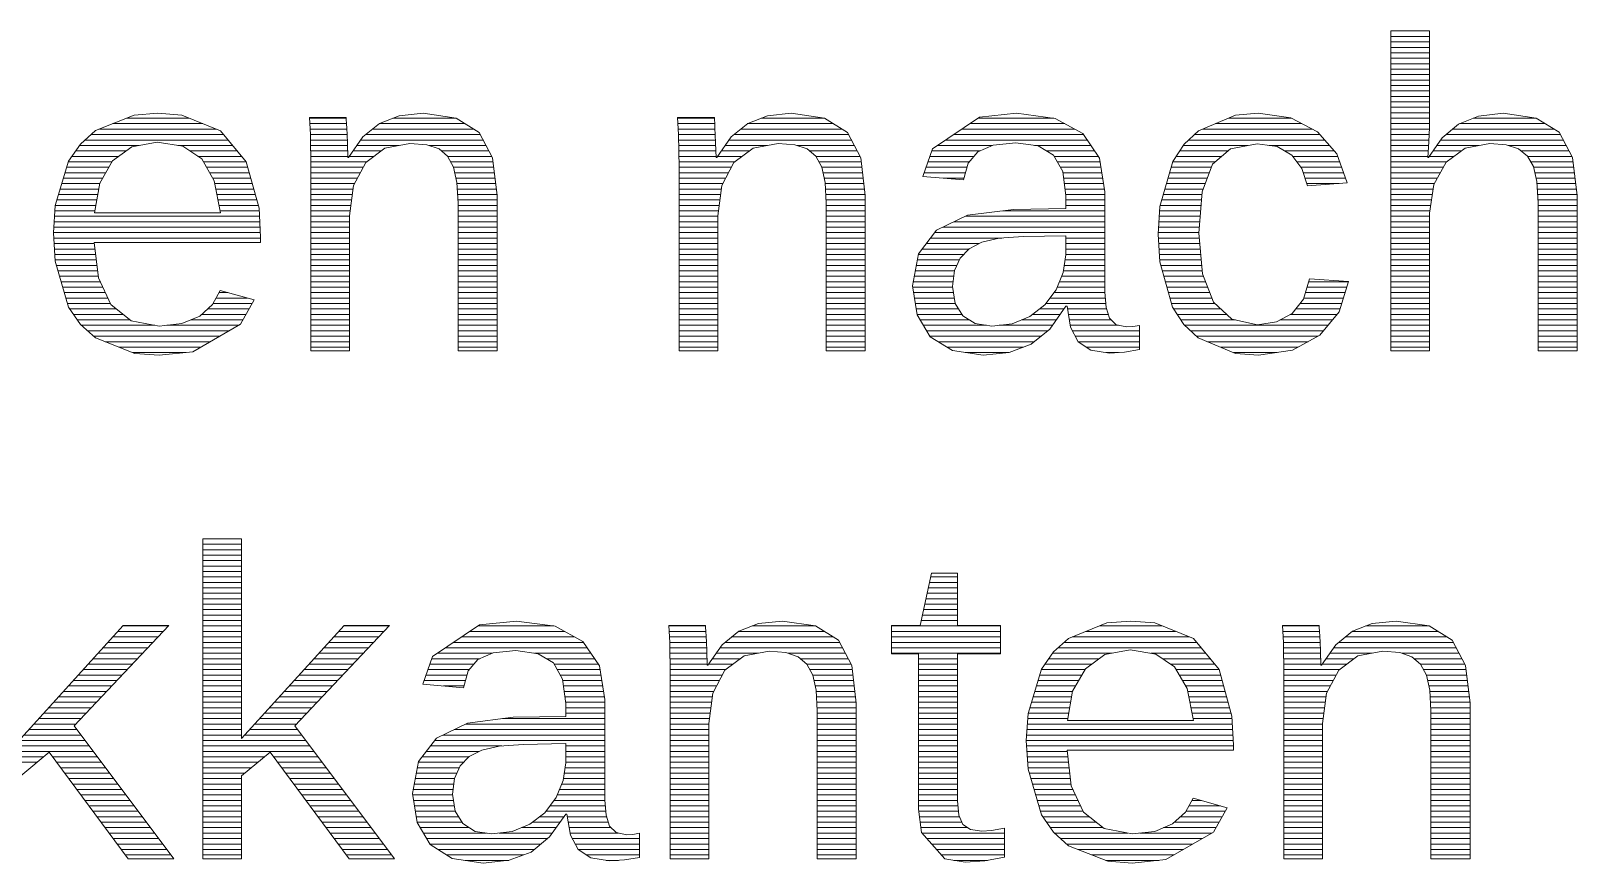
# Model space of a CAD drawing. Header units: millimetres. Extents: x 20 to 410, y 10 to 287.
# Drawn here: x 131.03 to 148.06, y 24.61 to 33.77 of the extents above; entities that cross this region are included whole.
import ezdxf

# ---------------------------------------------------------------- set-up
doc = ezdxf.new("R2010")
doc.units = ezdxf.units.MM
doc.layers.add('TEXT', color=7, linetype='Continuous', lineweight=13)

msp = doc.modelspace()

# ---------------------------------------------------------------- linework, layer by layer
at = {"layer": 'TEXT', "lineweight": 13}
for p, q in [((146.005, 33.772), (146.432, 33.772)), ((146.005, 33.712), (146.432, 33.712)), ((146.005, 33.652), (146.432, 33.652)), ((146.005, 33.592), (146.432, 33.592)), ((146.005, 33.532), (146.432, 33.532)), ((146.005, 33.472), (146.432, 33.472)), ((146.005, 33.412), (146.432, 33.412)), ((146.005, 33.352), (146.432, 33.352)), ((146.005, 33.292), (146.432, 33.292)), ((146.005, 33.232), (146.432, 33.232)), ((146.005, 33.172), (146.432, 33.172)), ((146.005, 33.112), (146.432, 33.112)), ((146.005, 33.052), (146.432, 33.052)), ((146.005, 32.992), (146.432, 32.992)), ((146.005, 32.932), (146.432, 32.932)), ((146.005, 32.872), (146.432, 32.872)), ((131.786, 32.692), (133.074, 32.692)), ((131.936, 32.752), (132.924, 32.752)), ((132.087, 32.812), (132.775, 32.812)), ((134.1, 32.812), (134.504, 32.812)), ((134.104, 32.752), (134.508, 32.752)), ((134.107, 32.692), (134.511, 32.692)), ((134.793, 32.692), (135.91, 32.692)), ((134.866, 32.752), (135.814, 32.752)), ((135.019, 32.812), (135.718, 32.812)), ((138.154, 32.812), (138.557, 32.812)), ((138.157, 32.752), (138.561, 32.752)), ((138.161, 32.692), (138.565, 32.692)), ((138.847, 32.692), (139.964, 32.692)), ((138.92, 32.752), (139.868, 32.752)), ((139.073, 32.812), (139.772, 32.812)), ((141.281, 32.692), (142.524, 32.692)), ((141.37, 32.752), (142.415, 32.752)), ((141.459, 32.812), (142.294, 32.812)), ((143.93, 32.692), (145.14, 32.692)), ((144.073, 32.752), (145.026, 32.752)), ((144.217, 32.812), (144.911, 32.812)), ((146.005, 32.812), (146.431, 32.812)), ((146.005, 32.752), (146.43, 32.752)), ((146.005, 32.692), (146.429, 32.692)), ((146.684, 32.692), (147.802, 32.692)), ((146.761, 32.752), (147.704, 32.752)), ((146.91, 32.812), (147.607, 32.812)), ((131.629, 32.572), (133.203, 32.572)), ((131.695, 32.632), (133.153, 32.632)), ((134.11, 32.632), (134.514, 32.632)), ((134.111, 32.572), (134.516, 32.572)), ((134.664, 32.572), (136.013, 32.572)), ((134.72, 32.632), (135.981, 32.632)), ((138.164, 32.632), (138.567, 32.632)), ((138.165, 32.572), (138.57, 32.572)), ((138.718, 32.572), (140.067, 32.572)), ((138.774, 32.632), (140.035, 32.632)), ((141.103, 32.572), (142.661, 32.572)), ((141.192, 32.632), (142.62, 32.632)), ((143.779, 32.572), (145.277, 32.572)), ((143.842, 32.632), (145.225, 32.632)), ((146.005, 32.632), (146.426, 32.632)), ((146.005, 32.572), (146.424, 32.572)), ((146.554, 32.572), (147.903, 32.572)), ((146.613, 32.632), (147.871, 32.632)), ((131.485, 32.392), (131.999, 32.392)), ((131.527, 32.452), (132.081, 32.452)), ((131.568, 32.512), (132.22, 32.512)), ((132.652, 32.512), (133.253, 32.512)), ((132.781, 32.452), (133.303, 32.452)), ((132.871, 32.392), (133.353, 32.392)), ((134.112, 32.512), (134.518, 32.512)), ((134.112, 32.452), (134.52, 32.452)), ((134.113, 32.392), (134.522, 32.392)), ((134.539, 32.392), (134.809, 32.392)), ((134.581, 32.452), (134.889, 32.452)), ((134.623, 32.512), (135.084, 32.512)), ((135.415, 32.512), (136.045, 32.512)), ((135.551, 32.452), (136.076, 32.452)), ((135.621, 32.392), (136.108, 32.392)), ((138.165, 32.512), (138.572, 32.512)), ((138.166, 32.452), (138.574, 32.452)), ((138.167, 32.392), (138.575, 32.392)), ((138.592, 32.392), (138.863, 32.392)), ((138.634, 32.452), (138.943, 32.452)), ((138.676, 32.512), (139.137, 32.512)), ((139.468, 32.512), (140.098, 32.512)), ((139.605, 32.452), (140.13, 32.452)), ((139.675, 32.392), (140.162, 32.392)), ((140.931, 32.392), (141.415, 32.392)), ((140.952, 32.452), (141.479, 32.452)), ((141.014, 32.512), (141.618, 32.512)), ((142.083, 32.512), (142.701, 32.512)), ((142.214, 32.452), (142.742, 32.452)), ((142.3, 32.392), (142.783, 32.392)), ((143.641, 32.392), (144.143, 32.392)), ((143.681, 32.452), (144.214, 32.452)), ((143.72, 32.512), (144.435, 32.512)), ((144.664, 32.512), (145.329, 32.512)), ((144.835, 32.452), (145.381, 32.452)), ((144.927, 32.392), (145.42, 32.392)), ((146.005, 32.512), (146.421, 32.512)), ((146.005, 32.452), (146.418, 32.452)), ((146.005, 32.392), (146.414, 32.392)), ((146.429, 32.392), (146.702, 32.392)), ((146.471, 32.452), (146.783, 32.452)), ((146.513, 32.512), (146.975, 32.512)), ((147.3, 32.512), (147.935, 32.512)), ((147.439, 32.452), (147.967, 32.452)), ((147.512, 32.392), (148, 32.392)), ((131.409, 32.212), (131.856, 32.212)), ((131.428, 32.272), (131.89, 32.272)), ((131.446, 32.332), (131.924, 32.332)), ((132.931, 32.332), (133.402, 32.332)), ((132.965, 32.272), (133.419, 32.272)), ((133, 32.212), (133.435, 32.212)), ((134.114, 32.332), (134.729, 32.332)), ((134.114, 32.272), (134.691, 32.272)), ((134.114, 32.212), (134.659, 32.212)), ((135.653, 32.332), (136.121, 32.332)), ((135.685, 32.272), (136.128, 32.272)), ((135.698, 32.212), (136.135, 32.212)), ((138.167, 32.332), (138.783, 32.332)), ((138.168, 32.272), (138.745, 32.272)), ((138.168, 32.212), (138.713, 32.212)), ((139.707, 32.332), (140.175, 32.332)), ((139.738, 32.272), (140.182, 32.272)), ((139.752, 32.212), (140.189, 32.212)), ((140.868, 32.212), (141.323, 32.212)), ((140.889, 32.272), (141.34, 32.272)), ((140.91, 32.332), (141.366, 32.332)), ((142.333, 32.332), (142.803, 32.332)), ((142.367, 32.272), (142.813, 32.272)), ((142.394, 32.212), (142.823, 32.212)), ((143.568, 32.212), (144.006, 32.212)), ((143.586, 32.272), (144.029, 32.272)), ((143.603, 32.332), (144.073, 32.332)), ((144.972, 32.332), (145.442, 32.332)), ((145.016, 32.272), (145.463, 32.272)), ((145.041, 32.212), (145.485, 32.212)), ((146.005, 32.332), (146.621, 32.332)), ((146.005, 32.272), (146.583, 32.272)), ((146.005, 32.212), (146.55, 32.212)), ((147.546, 32.332), (148.012, 32.332)), ((147.577, 32.272), (148.019, 32.272)), ((147.591, 32.212), (148.026, 32.212)), ((131.354, 32.032), (131.779, 32.032)), ((131.373, 32.092), (131.789, 32.092)), ((131.391, 32.152), (131.822, 32.152)), ((133.034, 32.152), (133.452, 32.152)), ((133.056, 32.092), (133.468, 32.092)), ((133.068, 32.032), (133.485, 32.032)), ((134.114, 32.152), (134.628, 32.152)), ((134.114, 32.092), (134.596, 32.092)), ((134.114, 32.032), (134.58, 32.032)), ((135.712, 32.152), (136.142, 32.152)), ((135.723, 32.092), (136.15, 32.092)), ((135.726, 32.032), (136.157, 32.032)), ((138.168, 32.152), (138.681, 32.152)), ((138.168, 32.092), (138.65, 32.092)), ((138.168, 32.032), (138.634, 32.032)), ((139.765, 32.152), (140.196, 32.152)), ((139.777, 32.092), (140.203, 32.092)), ((139.78, 32.032), (140.21, 32.032)), ((141.079, 32.152), (141.306, 32.152)), ((142.402, 32.152), (142.832, 32.152)), ((142.409, 32.092), (142.842, 32.092)), ((142.417, 32.032), (142.852, 32.032)), ((143.516, 32.032), (143.939, 32.032)), ((143.534, 32.092), (143.961, 32.092)), ((143.551, 32.152), (143.984, 32.152)), ((145.06, 32.152), (145.506, 32.152)), ((145.078, 32.092), (145.437, 32.092)), ((146.005, 32.152), (146.516, 32.152)), ((146.005, 32.092), (146.483, 32.092)), ((146.005, 32.032), (146.47, 32.032)), ((147.605, 32.152), (148.033, 32.152)), ((147.614, 32.092), (148.04, 32.092)), ((147.618, 32.032), (148.047, 32.032)), ((131.299, 31.852), (131.748, 31.852)), ((131.318, 31.912), (131.758, 31.912)), ((131.336, 31.972), (131.769, 31.972)), ((133.08, 31.972), (133.502, 31.972)), ((133.092, 31.912), (133.518, 31.912)), ((133.104, 31.852), (133.535, 31.852)), ((134.114, 31.972), (134.572, 31.972)), ((134.114, 31.912), (134.564, 31.912)), ((134.114, 31.852), (134.556, 31.852)), ((135.73, 31.972), (136.164, 31.972)), ((135.733, 31.912), (136.165, 31.912)), ((135.735, 31.852), (136.165, 31.852)), ((138.168, 31.972), (138.626, 31.972)), ((138.168, 31.912), (138.618, 31.912)), ((138.168, 31.852), (138.61, 31.852)), ((139.784, 31.972), (140.217, 31.972)), ((139.787, 31.912), (140.219, 31.912)), ((139.789, 31.852), (140.219, 31.852)), ((142.424, 31.972), (142.857, 31.972)), ((142.426, 31.912), (142.857, 31.912)), ((142.426, 31.852), (142.857, 31.852)), ((143.465, 31.852), (143.915, 31.852)), ((143.482, 31.912), (143.92, 31.912)), ((143.499, 31.972), (143.925, 31.972)), ((146.005, 31.972), (146.461, 31.972)), ((146.005, 31.912), (146.453, 31.912)), ((146.005, 31.852), (146.444, 31.852)), ((147.621, 31.972), (148.054, 31.972)), ((147.624, 31.912), (148.056, 31.912)), ((147.626, 31.852), (148.056, 31.852)), ((131.288, 31.672), (133.552, 31.672)), ((131.292, 31.732), (133.548, 31.732)), ((131.295, 31.792), (131.737, 31.792)), ((133.116, 31.792), (133.545, 31.792)), ((134.114, 31.792), (134.548, 31.792)), ((134.114, 31.732), (134.541, 31.732)), ((134.114, 31.672), (134.541, 31.672)), ((135.735, 31.792), (136.165, 31.792)), ((135.735, 31.732), (136.165, 31.732)), ((135.735, 31.672), (136.165, 31.672)), ((138.168, 31.792), (138.602, 31.792)), ((138.168, 31.732), (138.595, 31.732)), ((138.168, 31.672), (138.595, 31.672)), ((139.789, 31.792), (140.219, 31.792)), ((139.789, 31.732), (140.219, 31.732)), ((139.789, 31.672), (140.219, 31.672)), ((141.197, 31.672), (142.857, 31.672)), ((141.323, 31.732), (142.857, 31.732)), ((141.732, 31.792), (142.857, 31.792)), ((143.452, 31.672), (143.9, 31.672)), ((143.455, 31.732), (143.905, 31.732)), ((143.459, 31.792), (143.91, 31.792)), ((146.005, 31.792), (146.436, 31.792)), ((146.005, 31.732), (146.432, 31.732)), ((146.005, 31.672), (146.432, 31.672)), ((147.626, 31.792), (148.056, 31.792)), ((147.626, 31.732), (148.056, 31.732)), ((147.626, 31.672), (148.056, 31.672)), ((131.28, 31.552), (133.558, 31.552)), ((131.284, 31.612), (133.555, 31.612)), ((134.114, 31.612), (134.541, 31.612)), ((134.114, 31.552), (134.541, 31.552)), ((135.735, 31.612), (136.165, 31.612)), ((135.735, 31.552), (136.165, 31.552)), ((138.168, 31.612), (138.595, 31.612)), ((138.168, 31.552), (138.595, 31.552)), ((139.789, 31.612), (140.219, 31.612)), ((139.789, 31.552), (140.219, 31.552)), ((140.982, 31.552), (142.857, 31.552)), ((141.072, 31.612), (142.857, 31.612)), ((143.445, 31.552), (143.89, 31.552)), ((143.448, 31.612), (143.895, 31.612)), ((146.005, 31.612), (146.432, 31.612)), ((146.005, 31.552), (146.432, 31.552)), ((147.626, 31.612), (148.056, 31.612)), ((147.626, 31.552), (148.056, 31.552)), ((131.284, 31.492), (133.561, 31.492)), ((131.287, 31.432), (131.731, 31.432)), ((131.291, 31.372), (131.738, 31.372)), ((134.114, 31.492), (134.541, 31.492)), ((134.114, 31.432), (134.541, 31.432)), ((134.114, 31.372), (134.541, 31.372)), ((135.735, 31.492), (136.165, 31.492)), ((135.735, 31.432), (136.165, 31.432)), ((135.735, 31.372), (136.165, 31.372)), ((138.168, 31.492), (138.595, 31.492)), ((138.168, 31.432), (138.595, 31.432)), ((138.168, 31.372), (138.595, 31.372)), ((139.789, 31.492), (140.219, 31.492)), ((139.789, 31.432), (140.219, 31.432)), ((139.789, 31.372), (140.219, 31.372)), ((140.846, 31.372), (141.362, 31.372)), ((140.891, 31.432), (141.474, 31.432)), ((140.937, 31.492), (141.723, 31.492)), ((142.426, 31.492), (142.857, 31.492)), ((142.426, 31.432), (142.857, 31.432)), ((142.426, 31.372), (142.857, 31.372)), ((143.446, 31.492), (143.894, 31.492)), ((143.45, 31.432), (143.9, 31.432)), ((143.453, 31.372), (143.905, 31.372)), ((146.005, 31.492), (146.432, 31.492)), ((146.005, 31.432), (146.432, 31.432)), ((146.005, 31.372), (146.432, 31.372)), ((147.626, 31.492), (148.056, 31.492)), ((147.626, 31.432), (148.056, 31.432)), ((147.626, 31.372), (148.056, 31.372)), ((131.294, 31.312), (131.745, 31.312)), ((131.298, 31.252), (131.752, 31.252)), ((131.312, 31.192), (131.759, 31.192)), ((134.114, 31.312), (134.541, 31.312)), ((134.114, 31.252), (134.541, 31.252)), ((134.114, 31.192), (134.541, 31.192)), ((135.735, 31.312), (136.165, 31.312)), ((135.735, 31.252), (136.165, 31.252)), ((135.735, 31.192), (136.165, 31.192)), ((138.168, 31.312), (138.595, 31.312)), ((138.168, 31.252), (138.595, 31.252)), ((138.168, 31.192), (138.595, 31.192)), ((139.789, 31.312), (140.219, 31.312)), ((139.789, 31.252), (140.219, 31.252)), ((139.789, 31.192), (140.219, 31.192)), ((140.782, 31.192), (141.227, 31.192)), ((140.793, 31.252), (141.254, 31.252)), ((140.805, 31.312), (141.303, 31.312)), ((142.41, 31.192), (142.857, 31.192)), ((142.419, 31.252), (142.857, 31.252)), ((142.426, 31.312), (142.857, 31.312)), ((143.457, 31.312), (143.911, 31.312)), ((143.46, 31.252), (143.916, 31.252)), ((143.472, 31.192), (143.921, 31.192)), ((146.005, 31.312), (146.432, 31.312)), ((146.005, 31.252), (146.432, 31.252)), ((146.005, 31.192), (146.432, 31.192)), ((147.626, 31.312), (148.056, 31.312)), ((147.626, 31.252), (148.056, 31.252)), ((147.626, 31.192), (148.056, 31.192)), ((131.33, 31.132), (131.766, 31.132)), ((131.347, 31.072), (131.773, 31.072)), ((131.365, 31.012), (131.794, 31.012)), ((134.114, 31.132), (134.541, 31.132)), ((134.114, 31.072), (134.541, 31.072)), ((134.114, 31.012), (134.541, 31.012)), ((135.735, 31.132), (136.165, 31.132)), ((135.735, 31.072), (136.165, 31.072)), ((135.735, 31.012), (136.165, 31.012)), ((138.168, 31.132), (138.595, 31.132)), ((138.168, 31.072), (138.595, 31.072)), ((138.168, 31.012), (138.595, 31.012)), ((139.789, 31.132), (140.219, 31.132)), ((139.789, 31.072), (140.219, 31.072)), ((139.789, 31.012), (140.219, 31.012)), ((140.749, 31.012), (141.186, 31.012)), ((140.76, 31.072), (141.193, 31.072)), ((140.771, 31.132), (141.2, 31.132)), ((142.358, 31.012), (142.857, 31.012)), ((142.383, 31.072), (142.857, 31.072)), ((142.402, 31.132), (142.857, 31.132)), ((143.489, 31.132), (143.927, 31.132)), ((143.506, 31.072), (143.94, 31.072)), ((143.523, 31.012), (143.963, 31.012)), ((145.099, 31.012), (145.539, 31.012)), ((146.005, 31.132), (146.432, 31.132)), ((146.005, 31.072), (146.432, 31.072)), ((146.005, 31.012), (146.432, 31.012)), ((147.626, 31.132), (148.056, 31.132)), ((147.626, 31.072), (148.056, 31.072)), ((147.626, 31.012), (148.056, 31.012)), ((131.383, 30.952), (131.822, 30.952)), ((131.401, 30.892), (131.85, 30.892)), ((131.418, 30.832), (131.879, 30.832)), ((133.071, 30.832), (133.416, 30.832)), ((133.104, 30.892), (133.205, 30.892)), ((134.114, 30.952), (134.541, 30.952)), ((134.114, 30.892), (134.541, 30.892)), ((134.114, 30.832), (134.541, 30.832)), ((135.735, 30.952), (136.165, 30.952)), ((135.735, 30.892), (136.165, 30.892)), ((135.735, 30.832), (136.165, 30.832)), ((138.168, 30.952), (138.595, 30.952)), ((138.168, 30.892), (138.595, 30.892)), ((138.168, 30.832), (138.595, 30.832)), ((139.789, 30.952), (140.219, 30.952)), ((139.789, 30.892), (140.219, 30.892)), ((139.789, 30.832), (140.219, 30.832)), ((140.743, 30.952), (141.181, 30.952)), ((140.752, 30.892), (141.19, 30.892)), ((140.761, 30.832), (141.199, 30.832)), ((142.252, 30.832), (142.862, 30.832)), ((142.297, 30.892), (142.858, 30.892)), ((142.333, 30.952), (142.857, 30.952)), ((143.54, 30.952), (143.987, 30.952)), ((143.558, 30.892), (144.01, 30.892)), ((143.575, 30.832), (144.033, 30.832)), ((145.046, 30.832), (145.483, 30.832)), ((145.064, 30.892), (145.501, 30.892)), ((145.081, 30.952), (145.52, 30.952)), ((146.005, 30.952), (146.432, 30.952)), ((146.005, 30.892), (146.432, 30.892)), ((146.005, 30.832), (146.432, 30.832)), ((147.626, 30.952), (148.056, 30.952)), ((147.626, 30.892), (148.056, 30.892)), ((147.626, 30.832), (148.056, 30.832)), ((131.436, 30.772), (131.907, 30.772)), ((131.461, 30.712), (131.975, 30.712)), ((131.502, 30.652), (132.05, 30.652)), ((132.91, 30.652), (133.402, 30.652)), ((132.977, 30.712), (133.436, 30.712)), ((133.038, 30.772), (133.47, 30.772)), ((134.114, 30.772), (134.541, 30.772)), ((134.114, 30.712), (134.541, 30.712)), ((134.114, 30.652), (134.541, 30.652)), ((135.735, 30.772), (136.165, 30.772)), ((135.735, 30.712), (136.165, 30.712)), ((135.735, 30.652), (136.165, 30.652)), ((138.168, 30.772), (138.595, 30.772)), ((138.168, 30.712), (138.595, 30.712)), ((138.168, 30.652), (138.595, 30.652)), ((139.789, 30.772), (140.219, 30.772)), ((139.789, 30.712), (140.219, 30.712)), ((139.789, 30.652), (140.219, 30.652)), ((140.77, 30.772), (141.209, 30.772)), ((140.779, 30.712), (141.246, 30.712)), ((140.789, 30.652), (141.282, 30.652)), ((142.061, 30.652), (142.363, 30.652)), ((142.138, 30.712), (142.405, 30.712)), ((142.207, 30.772), (142.867, 30.772)), ((142.444, 30.712), (142.875, 30.712)), ((142.454, 30.652), (142.894, 30.652)), ((143.592, 30.772), (144.066, 30.772)), ((143.616, 30.712), (144.132, 30.712)), ((143.655, 30.652), (144.197, 30.652)), ((144.9, 30.652), (145.412, 30.652)), ((144.958, 30.712), (145.445, 30.712)), ((145.005, 30.772), (145.464, 30.772)), ((146.005, 30.772), (146.432, 30.772)), ((146.005, 30.712), (146.432, 30.712)), ((146.005, 30.652), (146.432, 30.652)), ((147.626, 30.772), (148.056, 30.772)), ((147.626, 30.712), (148.056, 30.712)), ((147.626, 30.652), (148.056, 30.652)), ((131.543, 30.592), (132.125, 30.592)), ((131.589, 30.532), (132.397, 30.532)), ((131.656, 30.472), (133.216, 30.472)), ((132.53, 30.532), (133.319, 30.532)), ((132.792, 30.592), (133.368, 30.592)), ((134.114, 30.592), (134.541, 30.592)), ((134.114, 30.532), (134.541, 30.532)), ((134.114, 30.472), (134.541, 30.472)), ((135.735, 30.592), (136.165, 30.592)), ((135.735, 30.532), (136.165, 30.532)), ((135.735, 30.472), (136.165, 30.472)), ((138.168, 30.592), (138.595, 30.592)), ((138.168, 30.532), (138.595, 30.532)), ((138.168, 30.472), (138.595, 30.472)), ((139.789, 30.592), (140.219, 30.592)), ((139.789, 30.532), (140.219, 30.532)), ((139.789, 30.472), (140.219, 30.472)), ((140.823, 30.592), (141.363, 30.592)), ((140.859, 30.532), (141.552, 30.532)), ((140.895, 30.472), (142.227, 30.472)), ((141.692, 30.532), (142.278, 30.532)), ((141.94, 30.592), (142.321, 30.592)), ((142.464, 30.592), (142.925, 30.592)), ((142.474, 30.532), (143.006, 30.532)), ((142.498, 30.472), (143.237, 30.472)), ((143.695, 30.592), (144.295, 30.592)), ((143.738, 30.532), (145.313, 30.532)), ((143.802, 30.472), (145.264, 30.472)), ((144.788, 30.592), (145.363, 30.592)), ((146.005, 30.592), (146.432, 30.592)), ((146.005, 30.532), (146.432, 30.532)), ((146.005, 30.472), (146.432, 30.472)), ((147.626, 30.592), (148.056, 30.592)), ((147.626, 30.532), (148.056, 30.532)), ((147.626, 30.472), (148.056, 30.472)), ((131.723, 30.412), (133.113, 30.412)), ((131.849, 30.352), (133.01, 30.352)), ((134.114, 30.412), (134.541, 30.412)), ((134.114, 30.352), (134.541, 30.352)), ((135.735, 30.412), (136.165, 30.412)), ((135.735, 30.352), (136.165, 30.352)), ((138.168, 30.412), (138.595, 30.412)), ((138.168, 30.352), (138.595, 30.352)), ((139.789, 30.412), (140.219, 30.412)), ((139.789, 30.352), (140.219, 30.352)), ((140.931, 30.412), (142.153, 30.412)), ((141.021, 30.352), (142.079, 30.352)), ((142.53, 30.412), (143.237, 30.412)), ((142.561, 30.352), (143.237, 30.352)), ((143.865, 30.412), (145.204, 30.412)), ((143.985, 30.352), (145.095, 30.352)), ((146.005, 30.412), (146.432, 30.412)), ((146.005, 30.352), (146.432, 30.352)), ((147.626, 30.412), (148.056, 30.412)), ((147.626, 30.352), (148.056, 30.352)), ((132.002, 30.292), (132.906, 30.292)), ((132.155, 30.232), (132.739, 30.232)), ((134.114, 30.292), (134.541, 30.292)), ((135.735, 30.292), (136.165, 30.292)), ((138.168, 30.292), (138.595, 30.292)), ((139.789, 30.292), (140.219, 30.292)), ((141.116, 30.292), (141.96, 30.292)), ((141.318, 30.232), (141.799, 30.232)), ((142.651, 30.292), (143.237, 30.292)), ((142.87, 30.232), (143.007, 30.232)), ((144.13, 30.292), (144.986, 30.292)), ((144.275, 30.232), (144.752, 30.232)), ((146.005, 30.292), (146.432, 30.292)), ((147.626, 30.292), (148.056, 30.292)), ((132.925, 28.182), (133.353, 28.182)), ((132.925, 28.122), (133.353, 28.122)), ((132.925, 28.062), (133.353, 28.062)), ((132.925, 28.002), (133.353, 28.002)), ((132.925, 27.942), (133.353, 27.942)), ((132.925, 27.882), (133.353, 27.882)), ((132.925, 27.822), (133.353, 27.822)), ((132.925, 27.762), (133.353, 27.762)), ((140.939, 27.762), (141.233, 27.762)), ((132.925, 27.702), (133.353, 27.702)), ((132.925, 27.642), (133.353, 27.642)), ((132.925, 27.582), (133.353, 27.582)), ((140.899, 27.582), (141.233, 27.582)), ((140.913, 27.642), (141.233, 27.642)), ((140.926, 27.702), (141.233, 27.702)), ((132.925, 27.522), (133.353, 27.522)), ((132.925, 27.462), (133.353, 27.462)), ((140.873, 27.462), (141.233, 27.462)), ((140.886, 27.522), (141.233, 27.522)), ((132.925, 27.402), (133.353, 27.402)), ((132.925, 27.342), (133.353, 27.342)), ((132.925, 27.282), (133.353, 27.282)), ((140.834, 27.282), (141.233, 27.282)), ((140.847, 27.342), (141.233, 27.342)), ((140.86, 27.402), (141.233, 27.402)), ((131.936, 27.102), (132.432, 27.102)), ((131.99, 27.162), (132.489, 27.162)), ((132.044, 27.222), (132.545, 27.222)), ((132.925, 27.222), (133.353, 27.222)), ((132.925, 27.162), (133.353, 27.162)), ((132.925, 27.102), (133.353, 27.102)), ((134.366, 27.102), (134.863, 27.102)), ((134.421, 27.162), (134.919, 27.162)), ((134.475, 27.222), (134.976, 27.222)), ((135.776, 27.102), (137.019, 27.102)), ((135.865, 27.162), (136.909, 27.162)), ((135.954, 27.222), (136.789, 27.222)), ((138.055, 27.222), (138.459, 27.222)), ((138.059, 27.162), (138.463, 27.162)), ((138.062, 27.102), (138.466, 27.102)), ((138.748, 27.102), (139.865, 27.102)), ((138.821, 27.162), (139.769, 27.162)), ((138.974, 27.222), (139.673, 27.222)), ((140.509, 27.222), (141.707, 27.222)), ((140.509, 27.162), (141.707, 27.162)), ((140.509, 27.102), (141.707, 27.102)), ((142.498, 27.102), (143.785, 27.102)), ((142.648, 27.162), (143.636, 27.162)), ((142.799, 27.222), (143.487, 27.222)), ((144.812, 27.222), (145.216, 27.222)), ((144.815, 27.162), (145.22, 27.162)), ((144.819, 27.102), (145.223, 27.102)), ((145.505, 27.102), (146.622, 27.102)), ((145.578, 27.162), (146.526, 27.162)), ((145.731, 27.222), (146.43, 27.222)), ((131.773, 26.922), (132.262, 26.922)), ((131.827, 26.982), (132.319, 26.982)), ((131.881, 27.042), (132.375, 27.042)), ((132.925, 27.042), (133.353, 27.042)), ((132.925, 26.982), (133.353, 26.982)), ((132.925, 26.922), (133.353, 26.922)), ((134.203, 26.922), (134.693, 26.922)), ((134.258, 26.982), (134.749, 26.982)), ((134.312, 27.042), (134.806, 27.042)), ((135.509, 26.922), (136.112, 26.922)), ((135.598, 26.982), (137.156, 26.982)), ((135.687, 27.042), (137.115, 27.042)), ((136.578, 26.922), (137.196, 26.922)), ((138.065, 27.042), (138.469, 27.042)), ((138.066, 26.982), (138.471, 26.982)), ((138.067, 26.922), (138.473, 26.922)), ((138.578, 26.922), (139.039, 26.922)), ((138.619, 26.982), (139.968, 26.982)), ((138.675, 27.042), (139.936, 27.042)), ((139.37, 26.922), (140, 26.922)), ((140.509, 27.042), (141.707, 27.042)), ((140.509, 26.982), (141.707, 26.982)), ((140.509, 26.922), (141.707, 26.922)), ((142.28, 26.922), (142.932, 26.922)), ((142.341, 26.982), (143.915, 26.982)), ((142.407, 27.042), (143.865, 27.042)), ((143.364, 26.922), (143.965, 26.922)), ((144.822, 27.042), (145.226, 27.042)), ((144.823, 26.982), (145.228, 26.982)), ((144.824, 26.922), (145.23, 26.922)), ((145.334, 26.922), (145.796, 26.922)), ((145.376, 26.982), (146.725, 26.982)), ((145.432, 27.042), (146.693, 27.042)), ((146.126, 26.922), (146.757, 26.922)), ((131.61, 26.742), (132.092, 26.742)), ((131.664, 26.802), (132.149, 26.802)), ((131.719, 26.862), (132.206, 26.862)), ((132.925, 26.862), (133.353, 26.862)), ((132.925, 26.802), (133.353, 26.802)), ((132.925, 26.742), (133.353, 26.742)), ((134.041, 26.742), (134.523, 26.742)), ((134.095, 26.802), (134.579, 26.802)), ((134.149, 26.862), (134.636, 26.862)), ((135.405, 26.742), (135.861, 26.742)), ((135.426, 26.802), (135.91, 26.802)), ((135.446, 26.862), (135.974, 26.862)), ((136.708, 26.862), (137.237, 26.862)), ((136.795, 26.802), (137.277, 26.802)), ((136.828, 26.742), (137.298, 26.742)), ((138.067, 26.862), (138.475, 26.862)), ((138.068, 26.802), (138.477, 26.802)), ((138.068, 26.742), (138.684, 26.742)), ((138.494, 26.802), (138.764, 26.802)), ((138.536, 26.862), (138.844, 26.862)), ((139.506, 26.862), (140.031, 26.862)), ((139.576, 26.802), (140.063, 26.802)), ((139.608, 26.742), (140.076, 26.742)), ((140.806, 26.862), (141.233, 26.862)), ((140.806, 26.802), (141.233, 26.802)), ((140.806, 26.742), (141.233, 26.742)), ((142.158, 26.742), (142.636, 26.742)), ((142.197, 26.802), (142.711, 26.802)), ((142.239, 26.862), (142.793, 26.862)), ((143.493, 26.862), (144.015, 26.862)), ((143.583, 26.802), (144.065, 26.802)), ((143.643, 26.742), (144.114, 26.742)), ((144.824, 26.862), (145.232, 26.862)), ((144.825, 26.802), (145.234, 26.802)), ((144.825, 26.742), (145.441, 26.742)), ((145.251, 26.802), (145.521, 26.802)), ((145.293, 26.862), (145.601, 26.862)), ((146.263, 26.862), (146.788, 26.862)), ((146.333, 26.802), (146.82, 26.802)), ((146.365, 26.742), (146.833, 26.742)), ((131.447, 26.562), (131.922, 26.562)), ((131.501, 26.622), (131.979, 26.622)), ((131.556, 26.682), (132.036, 26.682)), ((132.925, 26.682), (133.353, 26.682)), ((132.925, 26.622), (133.353, 26.622)), ((132.925, 26.562), (133.353, 26.562)), ((133.878, 26.562), (134.353, 26.562)), ((133.932, 26.622), (134.409, 26.622)), ((133.986, 26.682), (134.466, 26.682)), ((135.363, 26.622), (135.818, 26.622)), ((135.384, 26.682), (135.835, 26.682)), ((135.574, 26.562), (135.801, 26.562)), ((136.861, 26.682), (137.307, 26.682)), ((136.889, 26.622), (137.317, 26.622)), ((136.896, 26.562), (137.327, 26.562)), ((138.069, 26.682), (138.646, 26.682)), ((138.069, 26.622), (138.614, 26.622)), ((138.069, 26.562), (138.583, 26.562)), ((139.64, 26.682), (140.083, 26.682)), ((139.653, 26.622), (140.09, 26.622)), ((139.667, 26.562), (140.097, 26.562)), ((140.806, 26.682), (141.233, 26.682)), ((140.806, 26.622), (141.233, 26.622)), ((140.806, 26.562), (141.233, 26.562)), ((142.103, 26.562), (142.534, 26.562)), ((142.121, 26.622), (142.568, 26.622)), ((142.14, 26.682), (142.602, 26.682)), ((143.677, 26.682), (144.131, 26.682)), ((143.711, 26.622), (144.147, 26.622)), ((143.746, 26.562), (144.164, 26.562)), ((144.826, 26.682), (145.403, 26.682)), ((144.826, 26.622), (145.371, 26.622)), ((144.826, 26.562), (145.34, 26.562)), ((146.397, 26.682), (146.84, 26.682)), ((146.41, 26.622), (146.847, 26.622)), ((146.424, 26.562), (146.854, 26.562)), ((131.339, 26.442), (131.809, 26.442)), ((131.393, 26.502), (131.866, 26.502)), ((132.925, 26.502), (133.353, 26.502)), ((132.925, 26.442), (133.353, 26.442)), ((133.769, 26.442), (134.239, 26.442)), ((133.823, 26.502), (134.296, 26.502)), ((136.904, 26.502), (137.337, 26.502)), ((136.911, 26.442), (137.347, 26.442)), ((138.069, 26.502), (138.551, 26.502)), ((138.069, 26.442), (138.535, 26.442)), ((139.678, 26.502), (140.104, 26.502)), ((139.681, 26.442), (140.112, 26.442)), ((140.806, 26.502), (141.233, 26.502)), ((140.806, 26.442), (141.233, 26.442)), ((142.066, 26.442), (142.491, 26.442)), ((142.085, 26.502), (142.501, 26.502)), ((143.768, 26.502), (144.18, 26.502)), ((143.78, 26.442), (144.197, 26.442)), ((144.826, 26.502), (145.308, 26.502)), ((144.826, 26.442), (145.292, 26.442)), ((146.435, 26.502), (146.861, 26.502)), ((146.438, 26.442), (146.868, 26.442)), ((131.176, 26.262), (131.639, 26.262)), ((131.23, 26.322), (131.696, 26.322)), ((131.284, 26.382), (131.752, 26.382)), ((132.925, 26.382), (133.353, 26.382)), ((132.925, 26.322), (133.353, 26.322)), ((132.925, 26.262), (133.353, 26.262)), ((133.606, 26.262), (134.07, 26.262)), ((133.661, 26.322), (134.126, 26.322)), ((133.715, 26.382), (134.183, 26.382)), ((136.919, 26.382), (137.352, 26.382)), ((136.921, 26.322), (137.352, 26.322)), ((136.921, 26.262), (137.352, 26.262)), ((138.069, 26.382), (138.527, 26.382)), ((138.069, 26.322), (138.519, 26.322)), ((138.069, 26.262), (138.511, 26.262)), ((139.685, 26.382), (140.119, 26.382)), ((139.688, 26.322), (140.12, 26.322)), ((139.69, 26.262), (140.12, 26.262)), ((140.806, 26.382), (141.233, 26.382)), ((140.806, 26.322), (141.233, 26.322)), ((140.806, 26.262), (141.233, 26.262)), ((142.011, 26.262), (142.46, 26.262)), ((142.03, 26.322), (142.47, 26.322)), ((142.048, 26.382), (142.48, 26.382)), ((143.792, 26.382), (144.214, 26.382)), ((143.804, 26.322), (144.23, 26.322)), ((143.816, 26.262), (144.247, 26.262)), ((144.826, 26.382), (145.284, 26.382)), ((144.826, 26.322), (145.276, 26.322)), ((144.826, 26.262), (145.268, 26.262)), ((146.442, 26.382), (146.876, 26.382)), ((146.445, 26.322), (146.877, 26.322)), ((146.447, 26.262), (146.877, 26.262)), ((131.013, 26.082), (131.541, 26.082)), ((131.067, 26.142), (131.526, 26.142)), ((131.121, 26.202), (131.582, 26.202)), ((132.925, 26.202), (133.353, 26.202)), ((132.925, 26.142), (133.353, 26.142)), ((132.925, 26.082), (133.353, 26.082)), ((133.443, 26.082), (133.971, 26.082)), ((133.498, 26.142), (133.956, 26.142)), ((133.552, 26.202), (134.013, 26.202)), ((135.692, 26.082), (137.352, 26.082)), ((135.818, 26.142), (137.352, 26.142)), ((136.226, 26.202), (137.352, 26.202)), ((138.069, 26.202), (138.503, 26.202)), ((138.069, 26.142), (138.496, 26.142)), ((138.069, 26.082), (138.496, 26.082)), ((139.69, 26.202), (140.12, 26.202)), ((139.69, 26.142), (140.12, 26.142)), ((139.69, 26.082), (140.12, 26.082)), ((140.806, 26.202), (141.233, 26.202)), ((140.806, 26.142), (141.233, 26.142)), ((140.806, 26.082), (141.233, 26.082)), ((142, 26.082), (144.264, 26.082)), ((142.003, 26.142), (144.26, 26.142)), ((142.007, 26.202), (142.449, 26.202)), ((143.828, 26.202), (144.257, 26.202)), ((144.826, 26.202), (145.26, 26.202)), ((144.826, 26.142), (145.253, 26.142)), ((144.826, 26.082), (145.253, 26.082)), ((146.447, 26.202), (146.877, 26.202)), ((146.447, 26.142), (146.877, 26.142)), ((146.447, 26.082), (146.877, 26.082)), ((130.495, 25.962), (131.63, 25.962)), ((130.495, 25.902), (131.675, 25.902)), ((130.959, 26.022), (131.585, 26.022)), ((132.925, 26.022), (133.353, 26.022)), ((132.925, 25.962), (134.061, 25.962)), ((132.925, 25.902), (134.106, 25.902)), ((133.389, 26.022), (134.016, 26.022)), ((135.431, 25.902), (136.218, 25.902)), ((135.477, 25.962), (137.352, 25.962)), ((135.566, 26.022), (137.352, 26.022)), ((136.921, 25.902), (137.352, 25.902)), ((138.069, 26.022), (138.496, 26.022)), ((138.069, 25.962), (138.496, 25.962)), ((138.069, 25.902), (138.496, 25.902)), ((139.69, 26.022), (140.12, 26.022)), ((139.69, 25.962), (140.12, 25.962)), ((139.69, 25.902), (140.12, 25.902)), ((140.806, 26.022), (141.233, 26.022)), ((140.806, 25.962), (141.233, 25.962)), ((140.806, 25.902), (141.233, 25.902)), ((141.992, 25.962), (144.27, 25.962)), ((141.996, 26.022), (144.267, 26.022)), ((141.996, 25.902), (144.273, 25.902)), ((144.826, 26.022), (145.253, 26.022)), ((144.826, 25.962), (145.253, 25.962)), ((144.826, 25.902), (145.253, 25.902)), ((146.447, 26.022), (146.877, 26.022)), ((146.447, 25.962), (146.877, 25.962)), ((146.447, 25.902), (146.877, 25.902)), ((130.495, 25.842), (131.72, 25.842)), ((130.495, 25.782), (131.174, 25.782)), ((130.495, 25.722), (131.102, 25.722)), ((131.273, 25.782), (131.765, 25.782)), ((131.317, 25.722), (131.81, 25.722)), ((132.925, 25.842), (134.151, 25.842)), ((132.925, 25.782), (133.605, 25.782)), ((132.925, 25.722), (133.532, 25.722)), ((133.704, 25.782), (134.196, 25.782)), ((133.748, 25.722), (134.241, 25.722)), ((135.299, 25.722), (135.798, 25.722)), ((135.341, 25.782), (135.857, 25.782)), ((135.386, 25.842), (135.969, 25.842)), ((136.921, 25.842), (137.352, 25.842)), ((136.921, 25.782), (137.352, 25.782)), ((136.921, 25.722), (137.352, 25.722)), ((138.069, 25.842), (138.496, 25.842)), ((138.069, 25.782), (138.496, 25.782)), ((138.069, 25.722), (138.496, 25.722)), ((139.69, 25.842), (140.12, 25.842)), ((139.69, 25.782), (140.12, 25.782)), ((139.69, 25.722), (140.12, 25.722)), ((140.806, 25.842), (141.233, 25.842)), ((140.806, 25.782), (141.233, 25.782)), ((140.806, 25.722), (141.233, 25.722)), ((141.999, 25.842), (142.442, 25.842)), ((142.003, 25.782), (142.449, 25.782)), ((142.006, 25.722), (142.456, 25.722)), ((144.826, 25.842), (145.253, 25.842)), ((144.826, 25.782), (145.253, 25.782)), ((144.826, 25.722), (145.253, 25.722)), ((146.447, 25.842), (146.877, 25.842)), ((146.447, 25.782), (146.877, 25.782)), ((146.447, 25.722), (146.877, 25.722)), ((131.362, 25.662), (131.855, 25.662)), ((131.406, 25.602), (131.9, 25.602)), ((131.451, 25.542), (131.945, 25.542)), ((132.925, 25.662), (133.46, 25.662)), ((132.925, 25.602), (133.387, 25.602)), ((132.925, 25.542), (133.353, 25.542)), ((133.792, 25.662), (134.285, 25.662)), ((133.837, 25.602), (134.33, 25.602)), ((133.881, 25.542), (134.375, 25.542)), ((135.266, 25.542), (135.695, 25.542)), ((135.277, 25.602), (135.721, 25.602)), ((135.288, 25.662), (135.749, 25.662)), ((136.897, 25.542), (137.352, 25.542)), ((136.905, 25.602), (137.352, 25.602)), ((136.913, 25.662), (137.352, 25.662)), ((138.069, 25.662), (138.496, 25.662)), ((138.069, 25.602), (138.496, 25.602)), ((138.069, 25.542), (138.496, 25.542)), ((139.69, 25.662), (140.12, 25.662)), ((139.69, 25.602), (140.12, 25.602)), ((139.69, 25.542), (140.12, 25.542)), ((140.806, 25.662), (141.233, 25.662)), ((140.806, 25.602), (141.233, 25.602)), ((140.806, 25.542), (141.233, 25.542)), ((142.01, 25.662), (142.463, 25.662)), ((142.024, 25.602), (142.47, 25.602)), ((142.042, 25.542), (142.477, 25.542)), ((144.826, 25.662), (145.253, 25.662)), ((144.826, 25.602), (145.253, 25.602)), ((144.826, 25.542), (145.253, 25.542)), ((146.447, 25.662), (146.877, 25.662)), ((146.447, 25.602), (146.877, 25.602)), ((146.447, 25.542), (146.877, 25.542)), ((131.495, 25.482), (131.99, 25.482)), ((131.54, 25.422), (132.035, 25.422)), ((132.925, 25.482), (133.353, 25.482)), ((132.925, 25.422), (133.353, 25.422)), ((133.926, 25.482), (134.42, 25.482)), ((133.97, 25.422), (134.465, 25.422)), ((135.244, 25.422), (135.681, 25.422)), ((135.255, 25.482), (135.688, 25.482)), ((136.852, 25.422), (137.352, 25.422)), ((136.878, 25.482), (137.352, 25.482)), ((138.069, 25.482), (138.496, 25.482)), ((138.069, 25.422), (138.496, 25.422)), ((139.69, 25.482), (140.12, 25.482)), ((139.69, 25.422), (140.12, 25.422)), ((140.806, 25.482), (141.233, 25.482)), ((140.806, 25.422), (141.233, 25.422)), ((142.059, 25.482), (142.484, 25.482)), ((142.077, 25.422), (142.506, 25.422)), ((144.826, 25.482), (145.253, 25.482)), ((144.826, 25.422), (145.253, 25.422)), ((146.447, 25.482), (146.877, 25.482)), ((146.447, 25.422), (146.877, 25.422)), ((131.584, 25.362), (132.079, 25.362)), ((131.629, 25.302), (132.124, 25.302)), ((131.673, 25.242), (132.169, 25.242)), ((132.925, 25.362), (133.353, 25.362)), ((132.925, 25.302), (133.353, 25.302)), ((132.925, 25.242), (133.353, 25.242)), ((134.015, 25.362), (134.51, 25.362)), ((134.059, 25.302), (134.555, 25.302)), ((134.104, 25.242), (134.6, 25.242)), ((135.238, 25.362), (135.675, 25.362)), ((135.247, 25.302), (135.684, 25.302)), ((135.256, 25.242), (135.694, 25.242)), ((136.747, 25.242), (137.357, 25.242)), ((136.792, 25.302), (137.352, 25.302)), ((136.827, 25.362), (137.352, 25.362)), ((138.069, 25.362), (138.496, 25.362)), ((138.069, 25.302), (138.496, 25.302)), ((138.069, 25.242), (138.496, 25.242)), ((139.69, 25.362), (140.12, 25.362)), ((139.69, 25.302), (140.12, 25.302)), ((139.69, 25.242), (140.12, 25.242)), ((140.806, 25.362), (141.233, 25.362)), ((140.806, 25.302), (141.233, 25.302)), ((140.806, 25.242), (141.238, 25.242)), ((142.095, 25.362), (142.534, 25.362)), ((142.112, 25.302), (142.562, 25.302)), ((142.13, 25.242), (142.591, 25.242)), ((143.783, 25.242), (144.128, 25.242)), ((143.816, 25.302), (143.917, 25.302)), ((144.826, 25.362), (145.253, 25.362)), ((144.826, 25.302), (145.253, 25.302)), ((144.826, 25.242), (145.253, 25.242)), ((146.447, 25.362), (146.877, 25.362)), ((146.447, 25.302), (146.877, 25.302)), ((146.447, 25.242), (146.877, 25.242)), ((131.718, 25.182), (132.214, 25.182)), ((131.762, 25.122), (132.259, 25.122)), ((131.806, 25.062), (132.304, 25.062)), ((132.925, 25.182), (133.353, 25.182)), ((132.925, 25.122), (133.353, 25.122)), ((132.925, 25.062), (133.353, 25.062)), ((134.148, 25.182), (134.645, 25.182)), ((134.193, 25.122), (134.69, 25.122)), ((134.237, 25.062), (134.734, 25.062)), ((135.265, 25.182), (135.704, 25.182)), ((135.274, 25.122), (135.74, 25.122)), ((135.283, 25.062), (135.777, 25.062)), ((136.555, 25.062), (136.858, 25.062)), ((136.633, 25.122), (136.9, 25.122)), ((136.702, 25.182), (137.361, 25.182)), ((136.939, 25.122), (137.37, 25.122)), ((136.949, 25.062), (137.389, 25.062)), ((138.069, 25.182), (138.496, 25.182)), ((138.069, 25.122), (138.496, 25.122)), ((138.069, 25.062), (138.496, 25.062)), ((139.69, 25.182), (140.12, 25.182)), ((139.69, 25.122), (140.12, 25.122)), ((139.69, 25.062), (140.12, 25.062)), ((140.809, 25.182), (141.244, 25.182)), ((140.816, 25.122), (141.255, 25.122)), ((140.824, 25.062), (141.281, 25.062)), ((142.148, 25.182), (142.619, 25.182)), ((142.173, 25.122), (142.687, 25.122)), ((142.214, 25.062), (142.762, 25.062)), ((143.622, 25.062), (144.114, 25.062)), ((143.689, 25.122), (144.148, 25.122)), ((143.749, 25.182), (144.182, 25.182)), ((144.826, 25.182), (145.253, 25.182)), ((144.826, 25.122), (145.253, 25.122)), ((144.826, 25.062), (145.253, 25.062)), ((146.447, 25.182), (146.877, 25.182)), ((146.447, 25.122), (146.877, 25.122)), ((146.447, 25.062), (146.877, 25.062)), ((131.851, 25.002), (132.349, 25.002)), ((131.895, 24.942), (132.394, 24.942)), ((131.94, 24.882), (132.439, 24.882)), ((132.925, 25.002), (133.353, 25.002)), ((132.925, 24.942), (133.353, 24.942)), ((132.925, 24.882), (133.353, 24.882)), ((134.281, 25.002), (134.779, 25.002)), ((134.326, 24.942), (134.824, 24.942)), ((134.37, 24.882), (134.869, 24.882)), ((135.318, 25.002), (135.858, 25.002)), ((135.354, 24.942), (136.047, 24.942)), ((135.39, 24.882), (136.722, 24.882)), ((136.187, 24.942), (136.773, 24.942)), ((136.435, 25.002), (136.815, 25.002)), ((136.959, 25.002), (137.42, 25.002)), ((136.969, 24.942), (137.501, 24.942)), ((136.993, 24.882), (137.732, 24.882)), ((138.069, 25.002), (138.496, 25.002)), ((138.069, 24.942), (138.496, 24.942)), ((138.069, 24.882), (138.496, 24.882)), ((139.69, 25.002), (140.12, 25.002)), ((139.69, 24.942), (140.12, 24.942)), ((139.69, 24.882), (140.12, 24.882)), ((140.831, 25.002), (141.343, 25.002)), ((140.844, 24.942), (141.75, 24.942)), ((140.897, 24.882), (141.75, 24.882)), ((142.255, 25.002), (142.837, 25.002)), ((142.301, 24.942), (143.109, 24.942)), ((142.368, 24.882), (143.928, 24.882)), ((143.242, 24.942), (144.031, 24.942)), ((143.504, 25.002), (144.08, 25.002)), ((144.826, 25.002), (145.253, 25.002)), ((144.826, 24.942), (145.253, 24.942)), ((144.826, 24.882), (145.253, 24.882)), ((146.447, 25.002), (146.877, 25.002)), ((146.447, 24.942), (146.877, 24.942)), ((146.447, 24.882), (146.877, 24.882)), ((131.984, 24.822), (132.484, 24.822)), ((132.029, 24.762), (132.528, 24.762)), ((132.073, 24.702), (132.573, 24.702)), ((132.925, 24.822), (133.353, 24.822)), ((132.925, 24.762), (133.353, 24.762)), ((132.925, 24.702), (133.353, 24.702)), ((134.415, 24.822), (134.914, 24.822)), ((134.459, 24.762), (134.959, 24.762)), ((134.504, 24.702), (135.004, 24.702)), ((135.426, 24.822), (136.648, 24.822)), ((135.516, 24.762), (136.574, 24.762)), ((135.611, 24.702), (136.455, 24.702)), ((137.024, 24.822), (137.732, 24.822)), ((137.056, 24.762), (137.732, 24.762)), ((137.145, 24.702), (137.732, 24.702)), ((138.069, 24.822), (138.496, 24.822)), ((138.069, 24.762), (138.496, 24.762)), ((138.069, 24.702), (138.496, 24.702)), ((139.69, 24.822), (140.12, 24.822)), ((139.69, 24.762), (140.12, 24.762)), ((139.69, 24.702), (140.12, 24.702)), ((140.95, 24.822), (141.75, 24.822)), ((141.003, 24.762), (141.75, 24.762)), ((141.056, 24.702), (141.75, 24.702)), ((142.435, 24.822), (143.825, 24.822)), ((142.56, 24.762), (143.722, 24.762)), ((142.714, 24.702), (143.618, 24.702)), ((144.826, 24.822), (145.253, 24.822)), ((144.826, 24.762), (145.253, 24.762)), ((144.826, 24.702), (145.253, 24.702)), ((146.447, 24.822), (146.877, 24.822)), ((146.447, 24.762), (146.877, 24.762)), ((146.447, 24.702), (146.877, 24.702)), ((135.812, 24.642), (136.293, 24.642)), ((137.365, 24.642), (137.502, 24.642)), ((141.194, 24.642), (141.566, 24.642)), ((142.867, 24.642), (143.451, 24.642))]:
    msp.add_line(p, q, dxfattribs=at)
for points in [[(146.97, 32.836), (147.241, 32.866), (147.604, 32.814), (147.857, 32.658), (148.006, 32.38), (148.056, 31.961), (148.056, 30.25), (147.626, 30.25), (147.626, 31.878), (147.613, 32.114), (147.576, 32.28), (147.51, 32.395), (147.412, 32.474), (147.276, 32.52), (147.096, 32.535), (146.825, 32.483), (146.613, 32.327), (146.477, 32.082), (146.432, 31.765), (146.432, 30.25), (146.005, 30.25), (146.005, 33.773), (146.432, 33.773), (146.432, 32.856), (146.43, 32.709), (146.423, 32.557), (146.417, 32.435), (146.413, 32.379), (146.42, 32.379), (146.572, 32.597), (146.751, 32.748), (146.97, 32.836)], [(132.696, 30.551), (132.891, 30.634), (133.031, 30.761), (133.118, 30.917), (133.492, 30.811), (133.34, 30.544), (132.817, 30.24), (132.445, 30.202), (132.178, 30.223), (131.744, 30.393), (131.578, 30.542), (131.448, 30.732), (131.299, 31.237), (131.28, 31.551), (131.299, 31.85), (131.448, 32.338), (131.578, 32.526), (131.743, 32.675), (132.168, 32.845), (132.429, 32.866), (132.694, 32.845), (133.119, 32.674), (133.402, 32.333), (133.544, 31.821), (133.561, 31.501), (133.561, 31.444), (131.729, 31.444), (131.775, 31.053), (131.911, 30.763), (132.136, 30.583), (132.445, 30.523), (132.696, 30.551)], [(135.621, 32.393), (135.526, 32.474), (135.391, 32.52), (135.206, 32.535), (134.93, 32.483), (134.719, 32.324), (134.585, 32.072), (134.541, 31.738), (134.541, 30.25), (134.114, 30.25), (134.114, 32.27), (134.111, 32.631), (134.1, 32.818), (134.503, 32.818), (134.505, 32.796), (134.508, 32.754), (134.511, 32.698), (134.514, 32.634), (134.518, 32.537), (134.522, 32.379), (134.53, 32.379), (134.688, 32.606), (134.87, 32.755), (135.087, 32.838), (135.351, 32.866), (135.716, 32.813), (135.969, 32.655), (136.116, 32.377), (136.165, 31.961), (136.165, 30.25), (135.735, 30.25), (135.735, 31.878), (135.722, 32.104), (135.685, 32.272), (135.621, 32.393)], [(139.674, 32.393), (139.58, 32.474), (139.445, 32.52), (139.259, 32.535), (138.983, 32.483), (138.772, 32.324), (138.639, 32.072), (138.595, 31.738), (138.595, 30.25), (138.168, 30.25), (138.168, 32.27), (138.164, 32.631), (138.153, 32.818), (138.557, 32.818), (138.559, 32.796), (138.561, 32.754), (138.564, 32.698), (138.567, 32.634), (138.571, 32.537), (138.576, 32.379), (138.583, 32.379), (138.742, 32.606), (138.924, 32.755), (139.141, 32.838), (139.404, 32.866), (139.77, 32.813), (140.023, 32.655), (140.17, 32.377), (140.219, 31.961), (140.219, 30.25), (139.789, 30.25), (139.789, 31.878), (139.776, 32.104), (139.739, 32.272), (139.674, 32.393)], [(140.74, 30.967), (140.806, 31.319), (141.002, 31.579), (141.345, 31.743), (141.849, 31.807), (142.426, 31.817), (142.426, 31.957), (142.393, 32.225), (142.293, 32.405), (142.122, 32.507), (141.875, 32.541), (141.627, 32.516), (141.457, 32.443), (141.353, 32.317), (141.3, 32.132), (140.854, 32.172), (140.96, 32.476), (141.475, 32.823), (141.884, 32.866), (142.309, 32.81), (142.613, 32.643), (142.796, 32.372), (142.857, 32.002), (142.857, 30.896), (142.87, 30.729), (142.907, 30.609), (142.98, 30.537), (143.097, 30.514), (143.163, 30.518), (143.237, 30.53), (143.237, 30.264), (143.074, 30.236), (142.907, 30.226), (142.703, 30.258), (142.562, 30.351), (142.477, 30.511), (142.44, 30.741), (142.426, 30.741), (142.249, 30.49), (142.045, 30.324), (141.804, 30.233), (141.517, 30.202), (141.178, 30.253), (140.935, 30.406), (140.789, 30.649), (140.74, 30.967)], [(144.253, 30.601), (144.538, 30.539), (144.747, 30.57), (144.919, 30.662), (145.043, 30.819), (145.108, 31.043), (145.539, 31.014), (145.436, 30.681), (145.224, 30.423), (144.923, 30.257), (144.55, 30.202), (144.296, 30.223), (143.885, 30.394), (143.727, 30.542), (143.603, 30.732), (143.461, 31.23), (143.444, 31.537), (143.461, 31.841), (143.604, 32.335), (143.729, 32.525), (143.886, 32.674), (144.295, 32.845), (144.545, 32.866), (144.906, 32.815), (145.199, 32.662), (145.411, 32.419), (145.526, 32.099), (145.086, 32.066), (145.027, 32.257), (144.917, 32.405), (144.754, 32.499), (144.533, 32.531), (144.24, 32.475), (144.041, 32.305), (143.928, 32.003), (143.89, 31.546), (143.93, 31.1), (144.051, 30.786), (144.253, 30.601)], [(132.144, 32.498), (131.93, 32.342), (131.79, 32.096), (131.734, 31.771), (133.12, 31.771), (133.05, 32.123), (132.913, 32.364), (132.705, 32.503), (132.422, 32.55), (132.144, 32.498)], [(142.32, 30.923), (142.399, 31.112), (142.426, 31.307), (142.426, 31.518), (141.958, 31.508), (141.693, 31.49), (141.501, 31.446), (141.364, 31.374), (141.262, 31.271), (141.2, 31.134), (141.179, 30.959), (141.208, 30.774), (141.292, 30.637), (141.429, 30.551), (141.614, 30.523), (141.836, 30.549), (142.032, 30.63), (142.195, 30.757), (142.32, 30.923)], [(130.495, 28.183), (130.923, 28.183), (130.923, 25.982), (132.05, 27.228), (132.551, 27.228), (131.509, 26.124), (132.605, 24.66), (132.104, 24.66), (131.235, 25.833), (130.923, 25.574), (130.923, 24.66), (130.495, 24.66), (130.495, 28.183)], [(132.925, 28.183), (133.353, 28.183), (133.353, 25.982), (134.48, 27.228), (134.982, 27.228), (133.939, 26.124), (135.035, 24.66), (134.535, 24.66), (133.666, 25.833), (133.353, 25.574), (133.353, 24.66), (132.925, 24.66), (132.925, 28.183)], [(140.838, 24.949), (140.806, 25.204), (140.806, 26.917), (140.509, 26.917), (140.509, 27.228), (140.822, 27.228), (140.948, 27.803), (141.233, 27.803), (141.233, 27.228), (141.707, 27.228), (141.707, 26.917), (141.233, 26.917), (141.233, 25.297), (141.248, 25.139), (141.293, 25.036), (141.376, 24.98), (141.503, 24.962), (141.608, 24.97), (141.75, 24.995), (141.75, 24.679), (141.536, 24.636), (141.318, 24.622), (141.094, 24.658), (140.838, 24.949)], [(135.301, 25.729), (135.497, 25.989), (135.84, 26.153), (136.343, 26.217), (136.921, 26.227), (136.921, 26.367), (136.887, 26.635), (136.788, 26.815), (136.617, 26.917), (136.37, 26.951), (136.122, 26.926), (135.952, 26.853), (135.848, 26.727), (135.795, 26.542), (135.349, 26.582), (135.455, 26.886), (135.97, 27.233), (136.379, 27.276), (136.804, 27.22), (137.108, 27.053), (137.291, 26.782), (137.352, 26.412), (137.352, 25.306), (137.365, 25.139), (137.402, 25.019), (137.475, 24.947), (137.592, 24.924), (137.658, 24.928), (137.732, 24.94), (137.732, 24.674), (137.569, 24.646), (137.402, 24.636), (137.197, 24.668), (137.057, 24.761), (136.972, 24.921), (136.934, 25.151), (136.921, 25.151), (136.743, 24.9), (136.539, 24.734), (136.299, 24.643), (136.012, 24.612), (135.672, 24.663), (135.43, 24.816), (135.284, 25.059), (135.235, 25.377), (135.301, 25.729)], [(139.575, 26.803), (139.481, 26.884), (139.346, 26.93), (139.161, 26.945), (138.885, 26.893), (138.674, 26.734), (138.54, 26.482), (138.496, 26.148), (138.496, 24.66), (138.069, 24.66), (138.069, 26.68), (138.066, 27.041), (138.055, 27.228), (138.458, 27.228), (138.46, 27.206), (138.463, 27.164), (138.466, 27.108), (138.469, 27.044), (138.473, 26.947), (138.477, 26.789), (138.485, 26.789), (138.643, 27.016), (138.825, 27.165), (139.042, 27.248), (139.306, 27.276), (139.671, 27.223), (139.924, 27.065), (140.071, 26.787), (140.12, 26.371), (140.12, 24.66), (139.69, 24.66), (139.69, 26.288), (139.677, 26.514), (139.64, 26.682), (139.575, 26.803)], [(143.157, 24.933), (143.408, 24.961), (143.602, 25.044), (143.743, 25.171), (143.83, 25.327), (144.204, 25.221), (144.052, 24.954), (143.529, 24.65), (143.157, 24.612), (142.889, 24.633), (142.456, 24.803), (142.29, 24.952), (142.16, 25.142), (142.011, 25.647), (141.992, 25.961), (142.011, 26.26), (142.16, 26.748), (142.29, 26.936), (142.455, 27.085), (142.88, 27.255), (143.141, 27.276), (143.406, 27.255), (143.831, 27.084), (144.114, 26.743), (144.255, 26.231), (144.273, 25.911), (144.273, 25.854), (142.441, 25.854), (142.487, 25.463), (142.623, 25.173), (142.848, 24.993), (143.157, 24.933)], [(146.397, 26.682), (146.332, 26.803), (146.238, 26.884), (146.103, 26.93), (145.918, 26.945), (145.642, 26.893), (145.431, 26.734), (145.297, 26.482), (145.253, 26.148), (145.253, 24.66), (144.826, 24.66), (144.826, 26.68), (144.822, 27.041), (144.812, 27.228), (145.215, 27.228), (145.217, 27.206), (145.22, 27.164), (145.223, 27.108), (145.226, 27.044), (145.23, 26.947), (145.234, 26.789), (145.242, 26.789), (145.4, 27.016), (145.582, 27.165), (145.799, 27.248), (146.063, 27.276), (146.428, 27.223), (146.681, 27.065), (146.828, 26.787), (146.877, 26.371), (146.877, 24.66), (146.447, 24.66), (146.447, 26.288), (146.434, 26.514), (146.397, 26.682)], [(143.134, 26.96), (142.855, 26.908), (142.642, 26.752), (142.502, 26.506), (142.446, 26.181), (143.832, 26.181), (143.762, 26.533), (143.625, 26.774), (143.417, 26.913), (143.134, 26.96)], [(136.894, 25.522), (136.921, 25.717), (136.921, 25.928), (136.453, 25.918), (136.188, 25.9), (135.996, 25.856), (135.858, 25.784), (135.757, 25.681), (135.695, 25.544), (135.674, 25.369), (135.702, 25.184), (135.787, 25.047), (135.924, 24.961), (136.109, 24.933), (136.331, 24.959), (136.526, 25.04), (136.69, 25.167), (136.815, 25.333), (136.894, 25.522)]]:
    msp.add_lwpolyline(points, close=True, dxfattribs=at)

doc.saveas('drawing.dxf')
